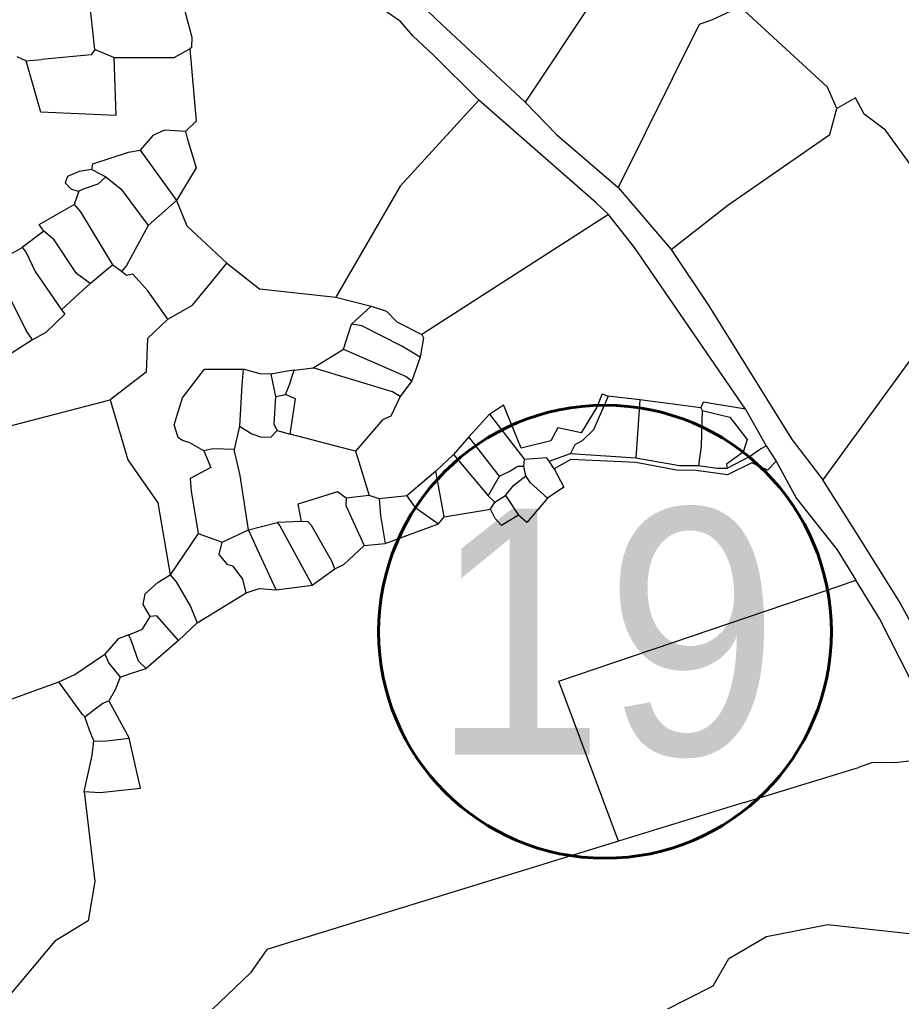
# Model space of a CAD drawing. Header units: metres. Extents: x 548568 to 557107, y 1817749 to 1829427.
# Drawn here: x 552359.2 to 552610.1, y 1822518.9 to 1822798.1 of the extents above; entities that cross this region are included whole.
import ezdxf
from ezdxf.enums import TextEntityAlignment as Align

# ---------------------------------------------------------------- set-up
doc = ezdxf.new("R2010")
doc.units = ezdxf.units.M
doc.header["$LTSCALE"] = 28
doc.linetypes.add('LONG_DASHED', pattern=[7.5, 6, -1.5])
for name, color, linetype, lineweight in [('10', 7, 'Continuous', 13), ('23', 7, 'Continuous', 13), ('31', 7, 'Continuous', 13), ('32', 7, 'Continuous', 13), ('34', 7, 'LONG_DASHED', 40), ('63', 7, 'Continuous', 40)]:
    doc.layers.add(name, color=color, linetype=linetype, lineweight=lineweight)

msp = doc.modelspace()

# ---------------------------------------------------------------- linework, layer by layer
at = {"layer": '10'}
for p, q in [((552380.58, 1822789.6), (552378.35, 1822810.8)), ((552523.21, 1822804.93), (552503.07, 1822774.58)), ((552358.45, 1822787.55), (552361.1, 1822786.32)), ((552393.53, 1822760.96), (552403.86, 1822746.69)), ((552379.73, 1822755.48), (552383.71, 1822753.4)), ((552376.05, 1822749.28), (552374.7, 1822745.52)), ((552395.8, 1822739.53), (552403.86, 1822746.69)), ((552526.76, 1822742.7), (552473.6, 1822708.57)), ((552366.11, 1822737.93), (552359.99, 1822733.29)), ((552632.8, 1822729.11), (552587.71, 1822667.22)), ((552449.21, 1822719.16), (552459.22, 1822716.58)), ((552453.64, 1822711.44), (552459.22, 1822716.58)), ((552451.33, 1822704.34), (552453.64, 1822711.44)), ((552442.76, 1822699.06), (552451.33, 1822704.34)), ((552473.2, 1822702.06), (552470.81, 1822695.36)), ((552470.81, 1822695.36), (552467.5, 1822690.95)), ((552344.12, 1822679.38), (552384.94, 1822689.96)), ((552432.13, 1822690.91), (552434.88, 1822691.49)), ((552524.91, 1822691.64), (552526.68, 1822690.97)), ((552535.68, 1822689.94), (552526.68, 1822690.97)), ((552492.9, 1822685.93), (552496.87, 1822688.5)), ((552553.05, 1822687.72), (552553.42, 1822686.95)), ((552487.03, 1822679.44), (552492.9, 1822685.93)), ((552492.9, 1822685.93), (552502.85, 1822673.02)), ((552421.79, 1822682.5), (552420.27, 1822675.86)), ((552432.52, 1822681.28), (552436.19, 1822680.17)), ((552487.03, 1822679.44), (552482.64, 1822674.42)), ((552477.59, 1822669.66), (552482.64, 1822674.42)), ((552482.64, 1822674.42), (552492.52, 1822662.68)), ((552502.63, 1822671.09), (552502.85, 1822673.02)), ((552503.24, 1822668.34), (552502.63, 1822671.09)), ((552477.59, 1822669.66), (552469.34, 1822662.67)), ((552479.98, 1822656.72), (552477.59, 1822669.66)), ((552492.52, 1822662.68), (552495.74, 1822668.24)), ((552458.68, 1822662.75), (552452.09, 1822661.99)), ((552461.52, 1822661.8), (552458.68, 1822662.75)), ((552494.43, 1822660.86), (552497.42, 1822662.8)), ((552497.42, 1822662.8), (552501.17, 1822657.18)), ((552479.98, 1822656.72), (552493.22, 1822658.91)), ((552410.04, 1822651.92), (552402.01, 1822640.19)), ((552442.45, 1822637.3), (552448.92, 1822641.88)), ((552432.18, 1822635.97), (552442.45, 1822637.3)), ((552409.7, 1822626.59), (552423.71, 1822635.04)), ((552409.7, 1822626.59), (552404.38, 1822621.57)), ((552404.38, 1822621.57), (552395.25, 1822613.52)), ((552347.94, 1822601.61), (552370.35, 1822609.8)), ((552384.61, 1822604.37), (552390.36, 1822593.8)), ((552565.36, 1822575.43), (552597.91, 1822585.45)), ((552565.36, 1822575.43), (552529.64, 1822564.44)), ((552369.26, 1822535.99), (552350.95, 1822514.3))]:
    msp.add_line(p, q, dxfattribs=at)
for points in [[(552405.51, 1822802.92), (552408.22, 1822793.1), (552408.13, 1822790.12), (552407.62, 1822789.77)], [(552564.17, 1822801.68), (552556.04, 1822797.97), (552552.57, 1822796.66), (552529.53, 1822750.3)], [(552591.74, 1822772.81), (552589.06, 1822778.87), (552564.17, 1822801.68)], [(552386, 1822787.35), (552403.2, 1822787.29), (552407.62, 1822789.77)], [(552407.62, 1822789.77), (552409.4, 1822769.17), (552406.42, 1822766.25)], [(552489.84, 1822775.22), (552467.5, 1822750.76), (552449.21, 1822719.16)], [(552632.8, 1822729.11), (552605.57, 1822766.62), (552599.49, 1822771.2), (552596.99, 1822775.89), (552591.74, 1822772.81)], [(552544.61, 1822732.74), (552560.74, 1822745.29), (552589.69, 1822765.41), (552591.74, 1822772.81)], [(552406.42, 1822766.25), (552400.47, 1822766.68), (552397.13, 1822765.09), (552393.53, 1822760.96)], [(552406.42, 1822766.25), (552406.92, 1822764.4), (552409.46, 1822755.95), (552403.86, 1822746.69)], [(552379.73, 1822755.48), (552380.03, 1822757.09), (552390.17, 1822760.4), (552393.53, 1822760.96)], [(552379.73, 1822755.48), (552376.2, 1822754.87), (552372.82, 1822753.44), (552372.19, 1822751.63), (552373.9, 1822749.83), (552376.05, 1822749.28)], [(552383.71, 1822753.4), (552381.43, 1822751.28), (552377.54, 1822750), (552376.05, 1822749.28)], [(552383.71, 1822753.4), (552388.15, 1822749.83), (552395.8, 1822739.53)], [(552403.86, 1822746.69), (552406.76, 1822739.42), (552418.16, 1822728.8)], [(552366.11, 1822737.93), (552364.82, 1822739.84), (552374.7, 1822745.52)], [(552374.7, 1822745.52), (552376.57, 1822743.38), (552385.63, 1822728.38)], [(552379.25, 1822723.01), (552375.37, 1822725.93), (552369.01, 1822735.42), (552366.11, 1822737.93)], [(552395.8, 1822739.53), (552389.61, 1822728.12), (552388.18, 1822726.47), (552385.63, 1822728.38)], [(552350.99, 1822726.56), (552351.36, 1822727.63), (552354.62, 1822730.26), (552359.99, 1822733.29)], [(552359.99, 1822733.29), (552360.95, 1822732.04), (552363.68, 1822726.46), (552371.18, 1822715.56)], [(552362.92, 1822707.06), (552361.05, 1822709.64), (552355.22, 1822721.51), (552350.99, 1822726.56)], [(552379.25, 1822723.01), (552381.74, 1822725.09), (552385.63, 1822728.38)], [(552401.41, 1822712.92), (552395.72, 1822720.95), (552391.41, 1822725.69), (552389.62, 1822725.32), (552388.18, 1822726.47)], [(552401.41, 1822712.92), (552408.38, 1822716.85), (552415.83, 1822725.91), (552418.16, 1822728.8)], [(552418.16, 1822728.8), (552427.46, 1822721.57), (552428.37, 1822721.47), (552432.69, 1822720.99), (552449.21, 1822719.16)], [(552379.25, 1822723.01), (552375.01, 1822719.14), (552371.18, 1822715.56)], [(552371.18, 1822715.56), (552372.05, 1822714.37), (552366.66, 1822709.09), (552362.92, 1822707.06)], [(552459.22, 1822716.58), (552463.61, 1822715.21), (552466.55, 1822712.14), (552473.6, 1822708.57)], [(552401.41, 1822712.92), (552395.61, 1822707.45), (552395.23, 1822697.81), (552384.94, 1822689.96)], [(552473.2, 1822702.06), (552467.95, 1822705.25), (552456.62, 1822711.05), (552453.64, 1822711.44)], [(552362.92, 1822707.06), (552353.67, 1822701.12), (552352.81, 1822703.57)], [(552473.6, 1822708.57), (552474.13, 1822707.63), (552473.2, 1822702.06)], [(552451.33, 1822704.34), (552469.22, 1822696.61), (552470.81, 1822695.36)], [(552411.67, 1822675.47), (552407.69, 1822677.78), (552405.35, 1822678.51), (552404.34, 1822679.21), (552403.18, 1822682.83), (552405.55, 1822690.57), (552411.83, 1822698.7), (552422.85, 1822698.69)], [(552422.85, 1822698.69), (552422.42, 1822694.12), (552421.79, 1822682.5)], [(552430.81, 1822697.3), (552427.66, 1822697.35), (552422.85, 1822698.69)], [(552437.31, 1822698.41), (552435.32, 1822698.07), (552430.81, 1822697.3)], [(552434.88, 1822691.49), (552436.05, 1822694.55), (552436.57, 1822696.14), (552437.31, 1822698.41)], [(552437.31, 1822698.41), (552439.65, 1822698.69), (552442.76, 1822699.06)], [(552467.5, 1822690.95), (552465.32, 1822692.27), (552442.76, 1822699.06)], [(552432.52, 1822681.28), (552431.67, 1822683.04), (552432.13, 1822690.91), (552430.81, 1822697.3)], [(552384.94, 1822689.96), (552389.98, 1822672.86), (552398.58, 1822660.65), (552402.01, 1822640.19)], [(552436.19, 1822680.17), (552437.71, 1822690.28), (552434.88, 1822691.49)], [(552467.5, 1822690.95), (552464.83, 1822685.28), (552462.48, 1822684.29), (552456.68, 1822677.56), (552454.8, 1822675.38)], [(552526.68, 1822690.97), (552525.03, 1822687.28), (552522.48, 1822681.47), (552519.3, 1822678.28), (552517.15, 1822677.16), (552515.96, 1822674.72)], [(552553.05, 1822687.72), (552535.68, 1822689.94), (552534.49, 1822673.5)], [(552565.68, 1822687.28), (552553.69, 1822689.28), (552553.05, 1822687.72)], [(552553.42, 1822686.95), (552553.13, 1822676.76), (552552.38, 1822671.26)], [(552553.42, 1822686.95), (552561.27, 1822685.06), (552566.18, 1822678.67), (552565.03, 1822675.05), (552560.31, 1822671.65), (552560.51, 1822670.5)], [(552421.79, 1822682.5), (552425.31, 1822680.33), (552427.78, 1822679.48), (552430.65, 1822679.33), (552432.52, 1822681.28)], [(552454.8, 1822675.38), (552452.91, 1822675.87), (552436.19, 1822680.17)], [(552495.74, 1822668.24), (552494.28, 1822670.04), (552487.03, 1822679.44)], [(552420.27, 1822675.86), (552414.14, 1822676.05), (552411.67, 1822675.47)], [(552424.33, 1822653.04), (552421.92, 1822668.47), (552420.27, 1822675.86)], [(552411.67, 1822675.47), (552413.63, 1822670.72), (552407.7, 1822667.61), (552408.01, 1822664.03), (552410.04, 1822651.92)], [(552454.8, 1822675.38), (552455.72, 1822672.38), (552458.68, 1822662.75)], [(552509.9, 1822672.53), (552509.2, 1822673.46), (552502.85, 1822673.02)], [(552495.74, 1822668.24), (552498.45, 1822669.6), (552500.94, 1822671.13), (552502.63, 1822671.09)], [(552511.29, 1822670.32), (552514.01, 1822665.15), (552509.36, 1822662)], [(552497.42, 1822662.8), (552499.83, 1822665.71), (552503.24, 1822668.34)], [(552509.36, 1822662), (552504.52, 1822666.37), (552503.24, 1822668.34)], [(552452.09, 1822661.99), (552449.63, 1822663.82), (552438.39, 1822660.33), (552439.31, 1822655.33)], [(552452.09, 1822661.99), (552451.99, 1822659.96), (552457.24, 1822648.58)], [(552469.34, 1822662.67), (552468.72, 1822662.6), (552464.02, 1822662.08), (552461.52, 1822661.8)], [(552469.34, 1822662.67), (552471.62, 1822659.42), (552478.36, 1822654.69)], [(552493.22, 1822658.91), (552494.43, 1822660.86), (552492.52, 1822662.68)], [(552509.36, 1822662), (552503.54, 1822655.05), (552501.17, 1822657.18)], [(552461.52, 1822661.8), (552461.88, 1822657.03), (552463.21, 1822649.08)], [(552448.92, 1822641.88), (552451.41, 1822643.1), (552457.24, 1822648.58), (552463.21, 1822649.08), (552471.9, 1822652.3), (552475.85, 1822653.76), (552478.36, 1822654.69), (552479.98, 1822656.72)], [(552501.17, 1822657.18), (552496.32, 1822654.27), (552494.46, 1822656.18), (552493.22, 1822658.91)], [(552410.04, 1822651.92), (552416.82, 1822649.49), (552424.33, 1822653.04), (552432.47, 1822655.06)], [(552448.92, 1822641.88), (552448.02, 1822644.04), (552442.29, 1822654.2), (552441.29, 1822655.3), (552439.31, 1822655.33), (552432.47, 1822655.06)], [(552432.47, 1822655.06), (552433.21, 1822654.12), (552442.45, 1822637.3)], [(552432.18, 1822635.97), (552426.22, 1822648.81), (552424.33, 1822653.04)], [(552423.71, 1822635.04), (552422.7, 1822638.96), (552419.99, 1822642.62), (552418.47, 1822643.02), (552415.99, 1822645.98), (552416.82, 1822649.49)], [(552396.32, 1822628.39), (552394.33, 1822631.74), (552394.97, 1822634.79), (552398.6, 1822638.11), (552402.01, 1822640.19)], [(552402.01, 1822640.19), (552403.78, 1822638.19), (552407.8, 1822631.23), (552409.7, 1822626.59)], [(552529.64, 1822564.44), (552512.6, 1822609.98), (552588.09, 1822635.59), (552591.99, 1822636.91), (552597.16, 1822638.67)], [(552423.71, 1822635.04), (552427.33, 1822636.28), (552432.18, 1822635.97)], [(552390.32, 1822623.16), (552394.17, 1822624.75), (552396.32, 1822628.39)], [(552404.38, 1822621.57), (552403.17, 1822622.92), (552398.29, 1822628.55), (552396.32, 1822628.39)], [(552390.32, 1822623.16), (552387.28, 1822621.99), (552383.47, 1822617.62)], [(552395.25, 1822613.52), (552393.02, 1822615.69), (552391.14, 1822621.01), (552390.32, 1822623.16)], [(552370.35, 1822609.8), (552374.88, 1822611.89), (552383.47, 1822617.62)], [(552383.47, 1822617.62), (552384.64, 1822615.07), (552387.84, 1822611.13)], [(552387.84, 1822611.13), (552390.8, 1822612.12), (552395.25, 1822613.52)], [(552377.81, 1822599.81), (552377.14, 1822600.45), (552370.35, 1822609.8)], [(552387.84, 1822611.13), (552386.39, 1822607.51), (552384.61, 1822604.37)], [(552377.81, 1822599.81), (552380.72, 1822602.11), (552382.88, 1822603.74), (552384.61, 1822604.37)], [(552380.37, 1822593.03), (552379.08, 1822596), (552377.81, 1822599.81)], [(552377.54, 1822578.56), (552382.12, 1822578.29), (552393.6, 1822579.5), (552390.36, 1822593.8)], [(552377.54, 1822578.56), (552379.82, 1822588.78), (552380.37, 1822593.03)], [(552380.37, 1822593.03), (552383.16, 1822592.88), (552390.36, 1822593.8)], [(552608.25, 1822586.79), (552601.54, 1822586.76), (552597.91, 1822585.45)], [(552608.25, 1822586.79), (552616.25, 1822587.81), (552620.53, 1822588.35), (552624.15, 1822588.81)], [(552377.54, 1822578.56), (552380.6, 1822552.97), (552378.68, 1822541.78), (552369.26, 1822535.99)], [(552529.64, 1822564.44), (552429.56, 1822533.64), (552424.89, 1822527.04), (552374.61, 1822478.92)], [(552509.83, 1822424.72), (552502.92, 1822433.74), (552499.45, 1822447.02), (552501.59, 1822456.26), (552509.76, 1822472.61), (552505.54, 1822488.48), (552527.73, 1822508.72), (552556.55, 1822523.34), (552560.98, 1822531.11), (552571.69, 1822537.32), (552589.17, 1822540.75), (552616.55, 1822537.72)]]:
    msp.add_lwpolyline(points, dxfattribs=at)
at = {"layer": '23'}
for p, q in [((552529.53, 1822750.3), (552544.61, 1822732.74)), ((552565.68, 1822687.28), (552571.63, 1822676.84))]:
    msp.add_line(p, q, dxfattribs=at)
for points in [[(552489.84, 1822775.22), (552476.85, 1822788.08), (552471.12, 1822793.52), (552467.54, 1822797.57), (552448.78, 1822810.61)], [(552472.14, 1822803.74), (552477.74, 1822798.26), (552503.07, 1822774.58)], [(552526.76, 1822742.7), (552523.21, 1822746.03), (552489.84, 1822775.22)], [(552503.07, 1822774.58), (552511.93, 1822765.38), (552529.53, 1822750.3)], [(552565.68, 1822687.28), (552534.19, 1822733.3), (552526.76, 1822742.7)], [(552544.61, 1822732.74), (552555.27, 1822716.74), (552577.84, 1822680.36), (552578.98, 1822678.55), (552587.71, 1822667.22)], [(552574.46, 1822672.51), (552580.26, 1822661.94), (552591.84, 1822647.32), (552597.16, 1822638.67)], [(552624.06, 1822606.05), (552609.46, 1822632.73), (552597.24, 1822652.24), (552587.71, 1822667.22)], [(552624.15, 1822588.81), (552616.84, 1822602.23), (552609.95, 1822615.86), (552603.86, 1822627.76), (552597.16, 1822638.67)]]:
    msp.add_lwpolyline(points, dxfattribs=at)
at = {"layer": '31'}
for p, q in [((552379.62, 1822788.05), (552365.43, 1822786.71)), ((552380.58, 1822789.6), (552379.62, 1822788.05)), ((552361.1, 1822786.32), (552365.43, 1822786.71))]:
    msp.add_line(p, q, dxfattribs=at)
for points in [[(552386, 1822787.35), (552381.7, 1822789.08), (552380.58, 1822789.6)], [(552386, 1822787.35), (552386.61, 1822770.8), (552365.25, 1822771.76), (552361.1, 1822786.32)], [(552524.91, 1822691.64), (552523.46, 1822687.92), (552519, 1822680.54), (552512.31, 1822682.04), (552510.3, 1822678.29), (552501.9, 1822676.19), (552496.87, 1822688.5)]]:
    msp.add_lwpolyline(points, dxfattribs=at)
at = {"layer": '32'}
for p, q in [((552571.63, 1822676.84), (552572.86, 1822675.02)), ((552572.86, 1822675.02), (552574.46, 1822672.51))]:
    msp.add_line(p, q, dxfattribs=at)
for points in [[(552560.51, 1822670.5), (552566.91, 1822673.82), (552570.02, 1822676.03), (552571.63, 1822676.84)], [(552574.46, 1822672.51), (552571.96, 1822669.99), (552567.55, 1822672.03), (552560.65, 1822668.64), (552551.67, 1822669.85), (552546.08, 1822669.93), (552534.5, 1822672.17), (552516.05, 1822673.04), (552511.29, 1822670.32), (552509.9, 1822672.53), (552515.96, 1822674.72), (552534.49, 1822673.5)], [(552534.49, 1822673.5), (552546.94, 1822671.29), (552552.38, 1822671.26)], [(552552.38, 1822671.26), (552557.71, 1822670.53), (552560.51, 1822670.5)]]:
    msp.add_lwpolyline(points, dxfattribs=at)
at = {"layer": '63'}
msp.add_circle((552525.75, 1822624.02), 64.42, dxfattribs=at)

# ---------------------------------------------------------------- texts
at = {"layer": '34', "width": 0.95}
msp.add_text('19', height=70, dxfattribs=at).set_placement((552525.75, 1822589.02), align=Align.CENTER)

doc.saveas('drawing.dxf')
